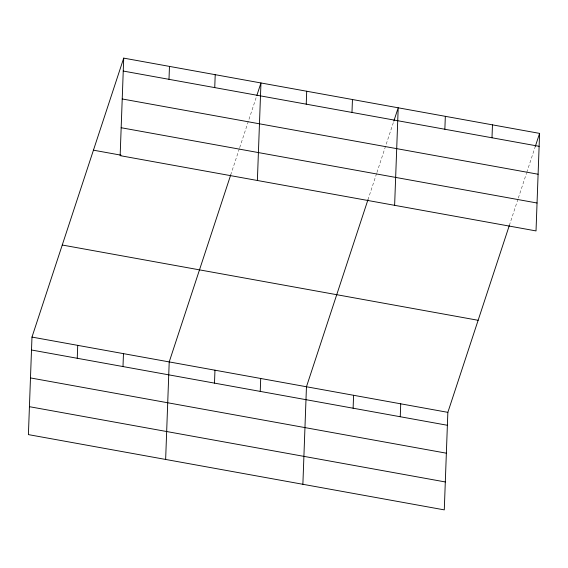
<?xml version="1.0" encoding="UTF-8"?>
<svg xmlns="http://www.w3.org/2000/svg" width="568" height="568" viewBox="0 0 568 568"><rect width="100%" height="100%" fill="white"/><g stroke="black" fill="none" stroke-linecap="round" stroke-linejoin="round"><path stroke-width="0.43" stroke-dasharray="2.84 2.13" d="M230.686 175.015L239.412 148.475M239.689 147.652L256.594 96.233M367.922 199.851L376.655 173.318M376.925 172.487L393.837 121.069M509.326 225.446L518.051 198.906M518.328 198.076L526.508 173.197M526.777 172.367L535.233 146.658"/><path stroke-width="0.85" d="M123.717 58.121L120.146 155.653L536.022 230.92L539.6 133.388L123.717 58.121L31.978 337.08L28.4 434.612L444.282 509.879L447.854 412.347L509.326 225.446M77.248 358.28L77.724 345.358M122.993 366.559L123.469 353.637M168.994 79.328L169.47 66.399M165.643 459.448L169.214 361.915L230.686 175.015M214.739 87.607L215.215 74.685M214.491 383.116L214.967 370.194M257.382 180.496L260.96 82.963L256.871 95.403M260.236 391.395L260.712 378.473M306.23 104.164L306.706 91.242M302.879 484.284L306.457 386.751L367.922 199.851M351.982 112.443L352.451 99.521M353.118 408.207L353.587 395.285M394.625 205.332L398.204 107.799L393.837 121.069M400.248 416.735L400.724 403.812M444.858 129.256L445.333 116.326M491.995 137.783L492.47 124.861M535.233 146.658L539.6 133.388M123.249 71.05L539.124 146.31M122.219 98.967L538.102 174.234M121.169 127.736L537.044 203.003M93.443 150.179L121.062 155.178M62.253 245.021L478.128 320.288M31.978 337.08L447.854 412.347M31.503 350.002L447.385 425.269M30.48 377.926L446.356 453.186M29.422 406.688L445.305 481.955"/></g></svg>
